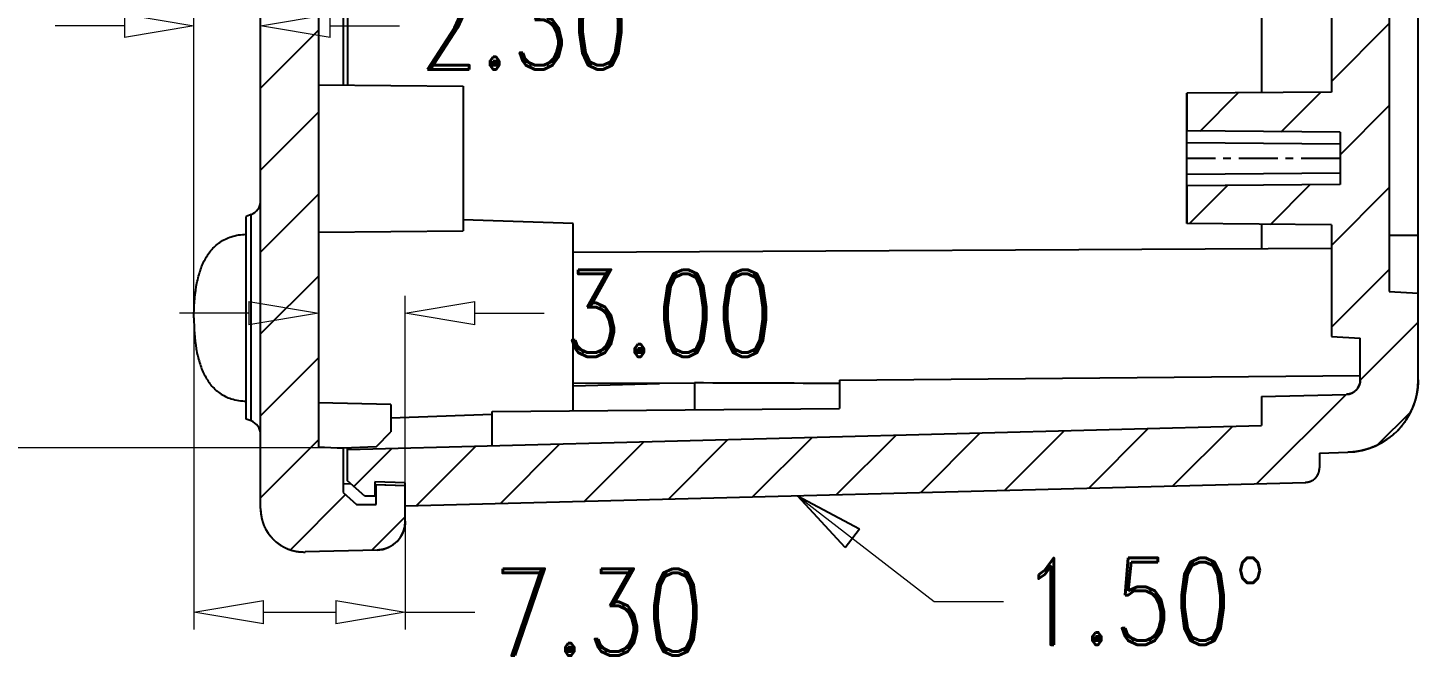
# Model space of a CAD drawing. Header units: millimetres. Extents: x 1751 to 2112, y -224 to 27.
# Drawn here: x 1785.15 to 1833.19, y -75.19 to -53.05 of the extents above; entities that cross this region are included whole.
import ezdxf

# ---------------------------------------------------------------- set-up
doc = ezdxf.new("R2010")
doc.units = ezdxf.units.MM
doc.linetypes.add('CENTER', pattern=[50.8, 31.75, -6.35, 6.35, -6.35])
doc.layers.add('02___PRT_ALL_AXES', color=7, linetype='Continuous')
doc.layers.add('dim', color=3, linetype='Continuous', lineweight=9)
doc.styles.add('ROMAND', font='romand.shx', dxfattribs={"width": 0.8, "bigfont": 'gbcbig.shx'})
doc.dimstyles.new('YanXiu', dxfattribs={"dimtxt": 2.5, "dimasz": 2.2, "dimexe": 1, "dimexo": 0, "dimgap": 0.66, "dimtad": 0, "dimzin": 1, "dimdsep": 46, "dimtxsty": 'ROMAND', "dimblk": 'CLOSEDBLANK', "dimcen": 0, "dimclrd": 3, "dimclre": 3, "dimclrt": 7, "dimazin": 0, "dimtfac": 1, "dimtofl": 0, "dimtmove": 0, "dimatfit": 3, "dimldrblk": 'CLOSEDBLANK', "dimfxl": 1, "dimlwd": 5, "dimlwe": 5, "dimarcsym": 0})
pattern_1 = [(45, (1759.1047, -318.3186), (-1.414214, 1.414214), [])]

# ---------------------------------------------------------------- blocks, each defined once
blk = doc.blocks.new('_ClosedBlank')
at = {"color": 0, "linetype": 'ByBlock', "lineweight": -2}
for p, q in [((-1, 0.167), (0, 0)), ((-1, 0.167), (-1, -0.167)), ((0, 0), (-1, -0.167))]:
    blk.add_line(p, q, dxfattribs=at)
blk = doc.blocks.new('*D40')
at = {"layer": 'Defpoints', "color": 0, "transparency": 16777216}
for p in [(1793.189, -52.98), (1793.189, -57.961), (1790.888, -63.058)]:
    blk.add_point(p, dxfattribs=at)
at = {"layer": 'dim', "color": 3, "lineweight": 5, "transparency": 16777216}
for p, q in [((1790.888, -63.058), (1790.888, -52.38)), ((1793.189, -57.961), (1793.189, -52.38)), ((1788.488, -52.98), (1786.088, -52.98)), ((1795.589, -52.98), (1797.989, -52.98))]:
    blk.add_line(p, q, dxfattribs=at)
at = {"layer": 'dim', "color": 3, "lineweight": 5, "transparency": 16777216, "xscale": 2.4, "yscale": 2.4, "zscale": 2.4}
blk.add_blockref('_ClosedBlank', (1790.888, -52.98), dxfattribs=at)
at = {"layer": 'dim', "color": 3, "lineweight": 5, "transparency": 16777216, "xscale": 2.4, "yscale": 2.4, "zscale": 2.4, "rotation": 180}
blk.add_blockref('_ClosedBlank', (1793.189, -52.98), dxfattribs=at)
at = {"layer": 'dim', "color": 7, "transparency": 16777216, "insert": (1802.303, -52.98), "char_height": 3, "attachment_point": 5, "style": 'ROMAND'}
blk.add_mtext('2.30', dxfattribs=at)
blk = doc.blocks.new('*D41')
at = {"layer": 'Defpoints', "color": 0, "transparency": 16777216}
for p in [(1790.888, -63.058), (1798.189, -70.083), (1798.189, -73.226)]:
    blk.add_point(p, dxfattribs=at)
at = {"layer": 'dim', "color": 3, "lineweight": 5, "transparency": 16777216}
for p, q in [((1790.888, -63.058), (1790.888, -73.826)), ((1798.189, -70.083), (1798.189, -73.826)), ((1793.288, -73.226), (1795.789, -73.226)), ((1798.189, -73.226), (1800.589, -73.226))]:
    blk.add_line(p, q, dxfattribs=at)
at = {"layer": 'dim', "color": 3, "lineweight": 5, "transparency": 16777216, "xscale": 2.4, "yscale": 2.4, "zscale": 2.4, "rotation": 180}
blk.add_blockref('_ClosedBlank', (1790.888, -73.226), dxfattribs=at)
at = {"layer": 'dim', "color": 3, "lineweight": 5, "transparency": 16777216, "xscale": 2.4, "yscale": 2.4, "zscale": 2.4}
blk.add_blockref('_ClosedBlank', (1798.189, -73.226), dxfattribs=at)
at = {"layer": 'dim', "color": 7, "transparency": 16777216, "insert": (1804.903, -73.226), "char_height": 3, "attachment_point": 5, "style": 'ROMAND'}
blk.add_mtext('7.30', dxfattribs=at)
blk = doc.blocks.new('*D42')
at = {"layer": 'Defpoints', "color": 0, "transparency": 16777216}
for p in [(1798.189, -62.903), (1795.189, -65.994), (1798.189, -68.757)]:
    blk.add_point(p, dxfattribs=at)
at = {"layer": 'dim', "color": 3, "lineweight": 5, "transparency": 16777216}
for p, q in [((1795.189, -65.994), (1795.189, -62.303)), ((1798.189, -68.757), (1798.189, -62.303)), ((1792.789, -62.903), (1790.389, -62.903)), ((1800.589, -62.903), (1802.989, -62.903))]:
    blk.add_line(p, q, dxfattribs=at)
at = {"layer": 'dim', "color": 3, "lineweight": 5, "transparency": 16777216, "xscale": 2.4, "yscale": 2.4, "zscale": 2.4}
blk.add_blockref('_ClosedBlank', (1795.189, -62.903), dxfattribs=at)
at = {"layer": 'dim', "color": 3, "lineweight": 5, "transparency": 16777216, "xscale": 2.4, "yscale": 2.4, "zscale": 2.4, "rotation": 180}
blk.add_blockref('_ClosedBlank', (1798.189, -62.903), dxfattribs=at)
at = {"layer": 'dim', "color": 7, "transparency": 16777216, "insert": (1807.303, -62.903), "char_height": 3, "attachment_point": 5, "style": 'ROMAND'}
blk.add_mtext('3.00', dxfattribs=at)
blk = doc.blocks.new('*D45')
at = {"layer": 'Defpoints', "color": 0, "transparency": 16777216}
for p in [(1796.187, -9.563), (1784.209, -67.554), (1796.189, -67.554)]:
    blk.add_point(p, dxfattribs=at)
at = {"layer": 'dim', "color": 3, "lineweight": 5, "transparency": 16777216}
for p, q in [((1796.187, -9.563), (1783.61, -9.563)), ((1784.209, -11.963), (1784.209, -33.159)), ((1784.209, -65.154), (1784.209, -43.958)), ((1796.189, -67.554), (1783.61, -67.554))]:
    blk.add_line(p, q, dxfattribs=at)
at = {"layer": 'dim', "color": 3, "lineweight": 5, "transparency": 16777216, "xscale": 2.4, "yscale": 2.4, "zscale": 2.4}
for p, rotation in [((1784.209, -9.563), 90), ((1784.209, -67.554), 270)]:
    blk.add_blockref('_ClosedBlank', p, dxfattribs=dict(at, rotation=rotation))
at = {"layer": 'dim', "color": 7, "transparency": 16777216, "insert": (1784.209, -38.558), "char_height": 3, "attachment_point": 5, "rotation": 90, "style": 'ROMAND'}
blk.add_mtext('57.99', dxfattribs=at)

msp = doc.modelspace()

# ---------------------------------------------------------------- hatches: boundary and pattern name
at = {"linetype": 'Continuous'}
h = msp.add_hatch(dxfattribs=at)
h.set_pattern_fill('DEFAULT__6', color=5, scale=2, angle=45, style=0, pattern_type=0)
h.set_pattern_definition(pattern_1)
edge = h.paths.add_edge_path()
edge.add_line((1798.189, -70.083), (1798.189, -68.857))
edge.add_spline(control_points=[(1798.189, -70.083), (1798.189, -70.657), (1797.788, -71.068), (1797.215, -71.083)], knot_values=[0, 0, 0, 0, 1, 1, 1, 1], weights=[1, 0.810868, 0.810868, 1], degree=3, periodic=0)
edge.add_line((1797.215, -71.083), (1794.728, -71.148))
edge.add_spline(control_points=[(1793.189, -69.649), (1793.189, -70.546), (1793.831, -71.172), (1794.728, -71.148)], knot_values=[0, 0, 0, 0, 1, 1, 1, 1], weights=[1, 0.798527, 0.798527, 1], degree=3, periodic=0)
edge.add_line((1793.189, -69.649), (1793.189, -51.058))
edge.add_line((1793.489, -51.042), (1793.189, -51.058))
edge.add_line((1793.489, -26.073), (1793.489, -51.042))
edge.add_line((1793.489, -26.073), (1793.189, -26.058))
edge.add_line((1793.189, -26.058), (1793.189, -7.466))
edge.add_spline(control_points=[(1793.189, -7.466), (1793.189, -6.569), (1793.831, -5.943), (1794.728, -5.967)], knot_values=[0, 0, 0, 0, 1, 1, 1, 1], weights=[1, 0.798527, 0.798527, 1], degree=3, periodic=0)
edge.add_line((1797.215, -6.032), (1794.728, -5.967))
edge.add_spline(control_points=[(1798.189, -7.032), (1798.189, -6.458), (1797.788, -6.047), (1797.215, -6.032)], knot_values=[0, 0, 0, 0, 1, 1, 1, 1], weights=[1, 0.810868, 0.810868, 1], degree=3, periodic=0)
edge.add_line((1798.189, -8.258), (1798.189, -7.032))
edge.add_line((1797.189, -8.293), (1798.189, -8.258))
edge.add_line((1797.189, -8.293), (1797.189, -7.607))
edge.add_line((1797.189, -7.607), (1796.509, -7.607))
edge.add_line((1796.509, -7.607), (1796.039, -8.027))
edge.add_line((1796.039, -8.027), (1796.039, -9.558))
edge.add_line((1795.189, -9.602), (1796.039, -9.558))
edge.add_line((1795.189, -9.602), (1795.189, -67.513))
edge.add_line((1795.189, -67.513), (1796.039, -67.558))
edge.add_line((1796.039, -67.558), (1796.039, -69.088))
edge.add_line((1796.039, -69.088), (1796.509, -69.508))
edge.add_line((1796.509, -69.508), (1797.189, -69.508))
edge.add_line((1797.189, -69.508), (1797.189, -68.822))
edge.add_line((1797.189, -68.822), (1798.189, -68.857))
h = msp.add_hatch(dxfattribs=at)
h.set_pattern_fill('DEFAULT__5', color=5, scale=2, angle=45, style=0, pattern_type=0)
h.set_pattern_definition(pattern_1)
edge = h.paths.add_edge_path()
edge.add_line((1798.189, -69.558), (1798.189, -68.757))
edge.add_line((1798.189, -68.757), (1797.139, -68.72))
edge.add_line((1797.139, -68.72), (1797.139, -69.22))
edge.add_line((1797.139, -69.22), (1796.789, -69.22))
edge.add_line((1796.789, -69.22), (1796.189, -68.687))
edge.add_line((1796.189, -68.687), (1796.189, -67.609))
edge.add_line((1796.189, -67.609), (1827.78, -66.782))
edge.add_line((1827.78, -65.782), (1827.78, -66.782))
edge.add_line((1827.78, -65.782), (1830.702, -65.705))
edge.add_spline(control_points=[(1831.189, -65.205), (1831.189, -65.492), (1830.988, -65.698), (1830.702, -65.705)], knot_values=[0, 0, 0, 0, 1, 1, 1, 1], weights=[1, 0.810868, 0.810868, 1], degree=3, periodic=0)
edge.add_line((1831.189, -65.205), (1831.189, -63.758))
edge.add_line((1830.189, -63.705), (1831.189, -63.758))
edge.add_line((1830.189, -59.851), (1830.189, -63.705))
edge.add_line((1830.189, -59.851), (1825.189, -59.808))
edge.add_line((1825.189, -58.508), (1825.189, -59.808))
edge.add_line((1830.489, -58.461), (1825.189, -58.508))
edge.add_line((1830.489, -56.654), (1830.489, -58.461))
edge.add_line((1830.489, -56.654), (1825.189, -56.608))
edge.add_line((1825.189, -55.308), (1825.189, -56.608))
edge.add_line((1830.189, -55.264), (1825.189, -55.308))
edge.add_line((1830.189, -21.851), (1830.189, -55.264))
edge.add_line((1830.189, -21.851), (1825.189, -21.808))
edge.add_line((1825.189, -20.508), (1825.189, -21.808))
edge.add_line((1830.489, -20.461), (1825.189, -20.508))
edge.add_line((1830.489, -18.654), (1830.489, -20.461))
edge.add_line((1830.489, -18.654), (1825.189, -18.608))
edge.add_line((1825.189, -17.308), (1825.189, -18.608))
edge.add_line((1830.189, -17.264), (1825.189, -17.308))
edge.add_line((1830.189, -13.41), (1830.189, -17.264))
edge.add_line((1830.189, -13.41), (1831.189, -13.357))
edge.add_line((1831.189, -13.357), (1831.189, -11.91))
edge.add_spline(control_points=[(1831.189, -11.91), (1831.189, -11.623), (1830.988, -11.417), (1830.702, -11.41)], knot_values=[0, 0, 0, 0, 1, 1, 1, 1], weights=[1, 0.810868, 0.810868, 1], degree=3, periodic=0)
edge.add_line((1827.78, -11.333), (1830.702, -11.41))
edge.add_line((1827.78, -10.333), (1827.78, -11.333))
edge.add_line((1796.189, -9.506), (1827.78, -10.333))
edge.add_line((1796.189, -9.506), (1796.189, -8.428))
edge.add_line((1796.189, -8.428), (1796.789, -7.895))
edge.add_line((1796.789, -7.895), (1797.139, -7.895))
edge.add_line((1797.139, -7.895), (1797.139, -8.395))
edge.add_line((1798.189, -8.358), (1797.139, -8.395))
edge.add_line((1798.189, -8.358), (1798.189, -7.558))
edge.add_line((1798.189, -7.558), (1829.293, -8.372))
edge.add_spline(control_points=[(1829.293, -8.372), (1829.58, -8.38), (1829.78, -8.585), (1829.78, -8.872)], knot_values=[0, 0, 0, 0, 1, 1, 1, 1], weights=[1, 0.810868, 0.810868, 1], degree=3, periodic=0)
edge.add_line((1829.78, -8.872), (1829.78, -9.385))
edge.add_line((1829.78, -9.385), (1830.754, -9.411))
edge.add_spline(control_points=[(1833.189, -11.91), (1833.189, -10.476), (1832.188, -9.448), (1830.754, -9.411)], knot_values=[0, 0, 0, 0, 1, 1, 1, 1], weights=[1, 0.810868, 0.810868, 1], degree=3, periodic=0)
edge.add_line((1833.189, -14.91), (1833.189, -11.91))
edge.add_line((1832.189, -14.962), (1833.189, -14.91))
edge.add_line((1832.189, -14.962), (1832.189, -62.153))
edge.add_line((1832.189, -62.153), (1833.189, -62.205))
edge.add_line((1833.189, -65.205), (1833.189, -62.205))
edge.add_spline(control_points=[(1833.189, -65.205), (1833.189, -66.64), (1832.188, -67.667), (1830.754, -67.704)], knot_values=[0, 0, 0, 0, 1, 1, 1, 1], weights=[1, 0.810868, 0.810868, 1], degree=3, periodic=0)
edge.add_line((1829.78, -67.73), (1830.754, -67.704))
edge.add_line((1829.78, -67.73), (1829.78, -68.243))
edge.add_spline(control_points=[(1829.293, -68.743), (1829.58, -68.736), (1829.78, -68.53), (1829.78, -68.243)], knot_values=[0, 0, 0, 0, 1, 1, 1, 1], weights=[1, 0.810868, 0.810868, 1], degree=3, periodic=0)
edge.add_line((1798.189, -69.558), (1829.293, -68.743))

# ---------------------------------------------------------------- linework, layer by layer
at = {"color": 7, "linetype": 'Continuous'}
for p, q in [((1793.189, -69.649), (1793.189, -7.466)), ((1795.189, -9.602), (1795.189, -67.513)), ((1795.189, -9.602), (1795.189, -67.513)), ((1833.189, -65.205), (1833.189, -11.91)), ((1832.189, -14.962), (1832.189, -62.153)), ((1832.189, -14.962), (1832.189, -62.153)), ((1830.189, -21.851), (1830.189, -55.264)), ((1830.189, -21.851), (1830.189, -55.264)), ((1796.039, -41.101), (1796.039, -55.021)), ((1796.189, -41.101), (1796.189, -55.023)), ((1827.78, -41.243), (1827.78, -55.285)), ((1793.189, -69.649), (1793.189, -51.058)), ((1795.189, -55.014), (1800.189, -55.058)), ((1800.189, -55.058), (1800.189, -60.057)), ((1830.189, -55.264), (1825.189, -55.308)), ((1830.189, -55.264), (1825.189, -55.308)), ((1825.189, -59.808), (1825.189, -55.308)), ((1825.189, -55.308), (1825.189, -56.608)), ((1830.489, -56.654), (1825.189, -56.608)), ((1830.489, -56.654), (1825.189, -56.608)), ((1830.489, -56.654), (1830.489, -58.461)), ((1830.489, -56.654), (1830.489, -58.461)), ((1825.189, -57.008), (1830.489, -57.054)), ((1830.489, -58.061), (1825.189, -58.108)), ((1830.489, -58.461), (1825.189, -58.508)), ((1830.489, -58.461), (1825.189, -58.508)), ((1825.189, -58.508), (1825.189, -59.808)), ((1792.86, -59.495), (1792.689, -59.558)), ((1792.689, -66.557), (1792.689, -59.558)), ((1792.86, -66.62), (1792.86, -59.495)), ((1803.989, -59.808), (1800.193, -59.675)), ((1803.989, -66.267), (1803.989, -59.808)), ((1830.189, -59.851), (1825.189, -59.808)), ((1830.189, -59.851), (1825.189, -59.808)), ((1827.78, -59.83), (1827.78, -60.679)), ((1830.189, -59.851), (1830.189, -63.705)), ((1830.189, -59.851), (1830.189, -63.705)), ((1795.189, -60.101), (1800.189, -60.058)), ((1832.189, -60.205), (1833.189, -60.205)), ((1830.189, -60.666), (1803.989, -60.803)), ((1832.189, -62.153), (1833.189, -62.205)), ((1832.189, -62.153), (1833.189, -62.205)), ((1833.189, -65.205), (1833.189, -62.205)), ((1830.189, -63.705), (1831.189, -63.758)), ((1830.189, -63.705), (1831.189, -63.758)), ((1831.189, -65.205), (1831.189, -63.758)), ((1831.189, -65.205), (1831.189, -63.758)), ((1803.987, -65.406), (1806.978, -65.327)), ((1808.189, -65.334), (1803.989, -65.312)), ((1808.189, -66.231), (1808.189, -65.298)), ((1813.189, -65.214), (1831.189, -65.057)), ((1813.189, -65.214), (1813.189, -66.187)), ((1827.78, -65.782), (1830.702, -65.705)), ((1827.78, -65.782), (1830.702, -65.705)), ((1827.78, -65.782), (1827.78, -66.782)), ((1827.78, -65.782), (1827.78, -66.782)), ((1797.689, -66.059), (1795.189, -65.994)), ((1797.689, -66.059), (1797.689, -67.002)), ((1801.189, -66.292), (1813.189, -66.187)), ((1801.189, -67.478), (1801.189, -66.292)), ((1792.86, -66.62), (1792.689, -66.558)), ((1801.193, -66.405), (1797.689, -66.528)), ((1796.189, -67.609), (1827.78, -66.782)), ((1796.189, -67.609), (1827.78, -66.782)), ((1797.189, -67.519), (1797.689, -67.002)), ((1795.189, -67.513), (1796.039, -67.558)), ((1795.189, -67.513), (1796.039, -67.558)), ((1797.189, -67.519), (1796.039, -67.559)), ((1796.039, -67.558), (1796.039, -69.088)), ((1796.039, -67.558), (1796.039, -69.088)), ((1796.189, -68.687), (1796.189, -67.554)), ((1796.189, -68.687), (1796.189, -67.609)), ((1829.78, -67.73), (1830.754, -67.704)), ((1829.78, -67.73), (1830.754, -67.704)), ((1829.78, -67.73), (1829.78, -68.243)), ((1829.78, -67.73), (1829.78, -68.243)), ((1796.789, -69.22), (1796.189, -68.687)), ((1796.789, -69.22), (1796.189, -68.687)), ((1796.039, -68.782), (1796.306, -68.791)), ((1796.039, -69.088), (1796.509, -69.508)), ((1796.039, -69.088), (1796.509, -69.508)), ((1797.135, -68.82), (1798.189, -68.857)), ((1797.139, -68.72), (1797.139, -69.22)), ((1798.189, -68.757), (1797.139, -68.72)), ((1797.139, -68.72), (1797.139, -69.22)), ((1798.189, -68.757), (1797.139, -68.72)), ((1797.189, -69.508), (1797.189, -68.822)), ((1797.189, -68.822), (1798.189, -68.857)), ((1797.189, -69.508), (1797.189, -68.822)), ((1798.189, -69.558), (1829.293, -68.743)), ((1798.189, -69.558), (1829.293, -68.743)), ((1798.189, -70.083), (1798.189, -68.757)), ((1798.189, -69.558), (1798.189, -68.757)), ((1798.189, -70.083), (1798.189, -68.857)), ((1796.509, -69.508), (1797.189, -69.508)), ((1796.509, -69.508), (1797.189, -69.508)), ((1797.139, -69.22), (1796.789, -69.22)), ((1797.139, -69.22), (1796.789, -69.22)), ((1797.215, -71.083), (1794.728, -71.148)), ((1797.215, -71.083), (1794.728, -71.148))]:
    msp.add_line(p, q, dxfattribs=at)
at = {"color": 1, "linetype": 'CENTER', "ltscale": 0.0424}
msp.add_line((1830.489, -57.558), (1825.189, -57.558), dxfattribs=at)
at = {"color": 7, "linetype": 'Continuous'}
for centre, radius, start, end in [((1792.689, -59.025), 0.5, 290, 0), ((1830.689, -65.205), 0.5, 271.5, 0), ((1830.689, -65.205), 2.5, 271.5, 0), ((1792.689, -67.09), 0.5, 0, 70), ((1829.28, -68.243), 0.5, 271.5, 0), ((1794.689, -69.649), 1.5, 180, 271.5), ((1797.189, -70.083), 1, 271.5, 0)]:
    msp.add_arc(centre, radius, start, end, dxfattribs=at)
msp.add_ellipse((1981.086, -63.058), major_axis=(364.561, 0), ratio=0.006982, start_param=-2.064923, end_param=-2.049409, dxfattribs=at)
for points, start_tangent, end_tangent in [([(1831.189, -65.205), (1831.189, -65.211), (1831.188, -65.216), (1831.188, -65.222), (1831.188, -65.227), (1831.188, -65.233), (1831.188, -65.238), (1831.187, -65.244), (1831.187, -65.25), (1831.186, -65.255), (1831.186, -65.261), (1831.185, -65.267), (1831.184, -65.272), (1831.183, -65.278), (1831.182, -65.284), (1831.182, -65.289), (1831.181, -65.295), (1831.179, -65.301), (1831.178, -65.306), (1831.177, -65.312), (1831.176, -65.318), (1831.174, -65.324), (1831.173, -65.329), (1831.171, -65.335), (1831.17, -65.341), (1831.168, -65.347), (1831.166, -65.352), (1831.165, -65.358), (1831.163, -65.364), (1831.161, -65.37), (1831.159, -65.375), (1831.157, -65.381), (1831.155, -65.387), (1831.152, -65.392), (1831.15, -65.398), (1831.148, -65.404), (1831.145, -65.409), (1831.143, -65.415), (1831.14, -65.421), (1831.137, -65.426), (1831.134, -65.432), (1831.132, -65.437), (1831.129, -65.443), (1831.126, -65.448), (1831.123, -65.454), (1831.119, -65.459), (1831.116, -65.464), (1831.113, -65.47), (1831.11, -65.475), (1831.106, -65.48), (1831.103, -65.486), (1831.099, -65.491), (1831.096, -65.496), (1831.092, -65.501), (1831.088, -65.506), (1831.084, -65.511), (1831.08, -65.516), (1831.076, -65.521), (1831.072, -65.526), (1831.068, -65.531), (1831.064, -65.536), (1831.06, -65.54), (1831.056, -65.545), (1831.051, -65.55), (1831.047, -65.554), (1831.042, -65.559), (1831.038, -65.563), (1831.033, -65.568), (1831.029, -65.572), (1831.024, -65.576), (1831.019, -65.58), (1831.014, -65.585), (1831.01, -65.589), (1831.005, -65.593), (1831, -65.597), (1830.995, -65.601), (1830.99, -65.604), (1830.985, -65.608), (1830.98, -65.612), (1830.974, -65.616), (1830.969, -65.619), (1830.964, -65.623), (1830.959, -65.626), (1830.953, -65.629), (1830.948, -65.633), (1830.943, -65.636), (1830.937, -65.639), (1830.932, -65.642), (1830.927, -65.645), (1830.921, -65.648), (1830.916, -65.651), (1830.91, -65.654), (1830.904, -65.656), (1830.899, -65.659), (1830.893, -65.661), (1830.888, -65.664), (1830.882, -65.666), (1830.876, -65.669), (1830.871, -65.671), (1830.865, -65.673), (1830.86, -65.675), (1830.854, -65.677), (1830.848, -65.679), (1830.842, -65.681), (1830.837, -65.683), (1830.831, -65.685), (1830.825, -65.686), (1830.82, -65.688), (1830.814, -65.689), (1830.808, -65.691), (1830.803, -65.692), (1830.797, -65.693), (1830.791, -65.695), (1830.785, -65.696), (1830.78, -65.697), (1830.774, -65.698), (1830.768, -65.699), (1830.763, -65.7), (1830.757, -65.701), (1830.752, -65.701), (1830.746, -65.702), (1830.74, -65.703), (1830.735, -65.703), (1830.729, -65.704), (1830.724, -65.704), (1830.718, -65.704), (1830.713, -65.705), (1830.707, -65.705), (1830.702, -65.705)], (0, -1), (-0.999657, -0.026177)), ([(1833.189, -65.205), (1833.188, -65.233), (1833.188, -65.26), (1833.187, -65.288), (1833.186, -65.315), (1833.185, -65.343), (1833.183, -65.371), (1833.181, -65.399), (1833.179, -65.427), (1833.176, -65.455), (1833.173, -65.483), (1833.17, -65.511), (1833.166, -65.54), (1833.162, -65.568), (1833.158, -65.597), (1833.153, -65.625), (1833.148, -65.654), (1833.143, -65.682), (1833.137, -65.711), (1833.131, -65.74), (1833.124, -65.768), (1833.118, -65.797), (1833.11, -65.826), (1833.103, -65.855), (1833.095, -65.883), (1833.087, -65.912), (1833.078, -65.941), (1833.069, -65.969), (1833.06, -65.998), (1833.05, -66.027), (1833.04, -66.055), (1833.029, -66.084), (1833.018, -66.112), (1833.007, -66.141), (1832.995, -66.169), (1832.983, -66.197), (1832.971, -66.225), (1832.958, -66.253), (1832.945, -66.281), (1832.932, -66.309), (1832.918, -66.337), (1832.904, -66.365), (1832.889, -66.392), (1832.874, -66.419), (1832.859, -66.447), (1832.843, -66.474), (1832.827, -66.501), (1832.811, -66.527), (1832.794, -66.554), (1832.777, -66.58), (1832.759, -66.606), (1832.741, -66.632), (1832.723, -66.658), (1832.705, -66.684), (1832.686, -66.709), (1832.667, -66.734), (1832.647, -66.759), (1832.627, -66.784), (1832.607, -66.808), (1832.586, -66.833), (1832.566, -66.857), (1832.545, -66.88), (1832.523, -66.904), (1832.501, -66.927), (1832.479, -66.95), (1832.457, -66.972), (1832.434, -66.995), (1832.412, -67.017), (1832.388, -67.038), (1832.365, -67.06), (1832.341, -67.081), (1832.317, -67.102), (1832.293, -67.122), (1832.269, -67.143), (1832.244, -67.162), (1832.219, -67.182), (1832.194, -67.201), (1832.169, -67.22), (1832.143, -67.238), (1832.118, -67.257), (1832.092, -67.274), (1832.066, -67.292), (1832.039, -67.309), (1832.013, -67.326), (1831.986, -67.342), (1831.959, -67.358), (1831.932, -67.374), (1831.905, -67.389), (1831.878, -67.404), (1831.851, -67.419), (1831.823, -67.433), (1831.796, -67.447), (1831.768, -67.46), (1831.74, -67.473), (1831.712, -67.486), (1831.684, -67.499), (1831.656, -67.511), (1831.628, -67.522), (1831.6, -67.533), (1831.571, -67.544), (1831.543, -67.555), (1831.515, -67.565), (1831.486, -67.575), (1831.458, -67.584), (1831.429, -67.593), (1831.401, -67.602), (1831.372, -67.61), (1831.344, -67.618), (1831.315, -67.625), (1831.287, -67.633), (1831.258, -67.64), (1831.23, -67.646), (1831.201, -67.652), (1831.173, -67.658), (1831.145, -67.663), (1831.116, -67.668), (1831.088, -67.673), (1831.06, -67.678), (1831.031, -67.682), (1831.003, -67.685), (1830.975, -67.689), (1830.947, -67.692), (1830.919, -67.695), (1830.892, -67.697), (1830.864, -67.699), (1830.836, -67.701), (1830.809, -67.702), (1830.781, -67.704), (1830.754, -67.704)], (0, -1), (-0.999657, -0.026177)), ([(1829.293, -68.743), (1829.299, -68.743), (1829.304, -68.743), (1829.31, -68.742), (1829.315, -68.742), (1829.321, -68.742), (1829.326, -68.741), (1829.332, -68.741), (1829.338, -68.74), (1829.343, -68.739), (1829.349, -68.739), (1829.354, -68.738), (1829.36, -68.737), (1829.366, -68.736), (1829.371, -68.735), (1829.377, -68.734), (1829.383, -68.733), (1829.388, -68.731), (1829.394, -68.73), (1829.4, -68.729), (1829.406, -68.727), (1829.411, -68.726), (1829.417, -68.724), (1829.423, -68.723), (1829.428, -68.721), (1829.434, -68.719), (1829.44, -68.717), (1829.445, -68.715), (1829.451, -68.713), (1829.457, -68.711), (1829.462, -68.709), (1829.468, -68.707), (1829.474, -68.704), (1829.479, -68.702), (1829.485, -68.699), (1829.491, -68.697), (1829.496, -68.694), (1829.502, -68.692), (1829.507, -68.689), (1829.513, -68.686), (1829.518, -68.683), (1829.524, -68.68), (1829.529, -68.677), (1829.534, -68.674), (1829.54, -68.671), (1829.545, -68.667), (1829.55, -68.664), (1829.556, -68.661), (1829.561, -68.657), (1829.566, -68.653), (1829.571, -68.65), (1829.576, -68.646), (1829.581, -68.642), (1829.586, -68.639), (1829.591, -68.635), (1829.596, -68.631), (1829.601, -68.627), (1829.606, -68.623), (1829.611, -68.618), (1829.616, -68.614), (1829.62, -68.61), (1829.625, -68.606), (1829.629, -68.601), (1829.634, -68.597), (1829.638, -68.592), (1829.643, -68.588), (1829.647, -68.583), (1829.651, -68.578), (1829.656, -68.573), (1829.66, -68.569), (1829.664, -68.564), (1829.668, -68.559), (1829.672, -68.554), (1829.676, -68.549), (1829.68, -68.544), (1829.683, -68.539), (1829.687, -68.534), (1829.691, -68.529), (1829.694, -68.523), (1829.698, -68.518), (1829.701, -68.513), (1829.705, -68.508), (1829.708, -68.502), (1829.711, -68.497), (1829.714, -68.491), (1829.717, -68.486), (1829.72, -68.481), (1829.723, -68.475), (1829.726, -68.47), (1829.729, -68.464), (1829.732, -68.458), (1829.734, -68.453), (1829.737, -68.447), (1829.739, -68.442), (1829.742, -68.436), (1829.744, -68.43), (1829.746, -68.425), (1829.748, -68.419), (1829.75, -68.413), (1829.752, -68.407), (1829.754, -68.402), (1829.756, -68.396), (1829.758, -68.39), (1829.76, -68.385), (1829.761, -68.379), (1829.763, -68.373), (1829.765, -68.367), (1829.766, -68.362), (1829.767, -68.356), (1829.769, -68.35), (1829.77, -68.344), (1829.771, -68.339), (1829.772, -68.333), (1829.773, -68.327), (1829.774, -68.322), (1829.775, -68.316), (1829.776, -68.31), (1829.776, -68.304), (1829.777, -68.299), (1829.778, -68.293), (1829.778, -68.288), (1829.779, -68.282), (1829.779, -68.276), (1829.779, -68.271), (1829.78, -68.265), (1829.78, -68.26), (1829.78, -68.254), (1829.78, -68.249), (1829.78, -68.243)], (0.999657, 0.026177), (0, 1)), ([(1793.189, -69.649), (1793.189, -69.666), (1793.189, -69.682), (1793.189, -69.699), (1793.19, -69.716), (1793.191, -69.734), (1793.192, -69.751), (1793.193, -69.768), (1793.195, -69.785), (1793.197, -69.803), (1793.198, -69.82), (1793.201, -69.838), (1793.203, -69.855), (1793.205, -69.873), (1793.208, -69.89), (1793.211, -69.908), (1793.214, -69.925), (1793.218, -69.943), (1793.221, -69.961), (1793.225, -69.979), (1793.229, -69.996), (1793.234, -70.014), (1793.238, -70.032), (1793.243, -70.05), (1793.248, -70.067), (1793.253, -70.085), (1793.259, -70.103), (1793.265, -70.121), (1793.271, -70.138), (1793.277, -70.156), (1793.283, -70.174), (1793.29, -70.191), (1793.297, -70.209), (1793.304, -70.226), (1793.312, -70.244), (1793.319, -70.261), (1793.327, -70.279), (1793.335, -70.296), (1793.344, -70.313), (1793.352, -70.33), (1793.361, -70.348), (1793.37, -70.365), (1793.38, -70.382), (1793.389, -70.398), (1793.399, -70.415), (1793.409, -70.432), (1793.42, -70.448), (1793.43, -70.465), (1793.441, -70.481), (1793.452, -70.497), (1793.463, -70.513), (1793.474, -70.529), (1793.486, -70.545), (1793.498, -70.561), (1793.51, -70.576), (1793.522, -70.592), (1793.535, -70.607), (1793.547, -70.622), (1793.56, -70.637), (1793.573, -70.652), (1793.587, -70.666), (1793.6, -70.681), (1793.614, -70.695), (1793.628, -70.709), (1793.642, -70.723), (1793.656, -70.737), (1793.671, -70.75), (1793.685, -70.764), (1793.7, -70.777), (1793.715, -70.79), (1793.73, -70.802), (1793.745, -70.815), (1793.761, -70.827), (1793.776, -70.839), (1793.792, -70.851), (1793.808, -70.863), (1793.824, -70.874), (1793.84, -70.886), (1793.856, -70.897), (1793.873, -70.907), (1793.889, -70.918), (1793.906, -70.928), (1793.922, -70.938), (1793.939, -70.948), (1793.956, -70.958), (1793.973, -70.967), (1793.99, -70.976), (1794.007, -70.985), (1794.025, -70.994), (1794.042, -71.002), (1794.059, -71.01), (1794.077, -71.018), (1794.094, -71.026), (1794.112, -71.033), (1794.13, -71.041), (1794.147, -71.048), (1794.165, -71.054), (1794.183, -71.061), (1794.201, -71.067), (1794.218, -71.073), (1794.236, -71.079), (1794.254, -71.084), (1794.272, -71.09), (1794.29, -71.095), (1794.308, -71.1), (1794.326, -71.104), (1794.344, -71.108), (1794.361, -71.113), (1794.379, -71.116), (1794.397, -71.12), (1794.415, -71.124), (1794.433, -71.127), (1794.451, -71.13), (1794.468, -71.132), (1794.486, -71.135), (1794.504, -71.137), (1794.521, -71.139), (1794.539, -71.141), (1794.556, -71.143), (1794.574, -71.144), (1794.591, -71.146), (1794.608, -71.147), (1794.626, -71.147), (1794.643, -71.148), (1794.66, -71.148), (1794.677, -71.149), (1794.694, -71.149), (1794.711, -71.149), (1794.728, -71.148)], (0, -1), (0.999657, 0.026177)), ([(1798.189, -70.083), (1798.189, -70.094), (1798.188, -70.105), (1798.188, -70.116), (1798.188, -70.127), (1798.187, -70.138), (1798.186, -70.15), (1798.186, -70.161), (1798.185, -70.172), (1798.184, -70.183), (1798.182, -70.195), (1798.181, -70.206), (1798.18, -70.217), (1798.178, -70.229), (1798.176, -70.24), (1798.174, -70.251), (1798.172, -70.263), (1798.17, -70.274), (1798.168, -70.286), (1798.165, -70.297), (1798.163, -70.309), (1798.16, -70.32), (1798.157, -70.332), (1798.154, -70.343), (1798.151, -70.355), (1798.148, -70.366), (1798.144, -70.378), (1798.141, -70.389), (1798.137, -70.4), (1798.133, -70.412), (1798.129, -70.423), (1798.125, -70.435), (1798.121, -70.446), (1798.116, -70.457), (1798.111, -70.469), (1798.107, -70.48), (1798.102, -70.491), (1798.097, -70.503), (1798.091, -70.514), (1798.086, -70.525), (1798.08, -70.536), (1798.075, -70.547), (1798.069, -70.558), (1798.063, -70.569), (1798.057, -70.58), (1798.05, -70.591), (1798.044, -70.601), (1798.037, -70.612), (1798.031, -70.623), (1798.024, -70.633), (1798.017, -70.644), (1798.01, -70.654), (1798.002, -70.665), (1797.995, -70.675), (1797.987, -70.685), (1797.98, -70.695), (1797.972, -70.705), (1797.964, -70.715), (1797.956, -70.725), (1797.948, -70.734), (1797.939, -70.744), (1797.931, -70.753), (1797.922, -70.763), (1797.914, -70.772), (1797.905, -70.781), (1797.896, -70.79), (1797.887, -70.799), (1797.878, -70.808), (1797.869, -70.817), (1797.859, -70.825), (1797.85, -70.834), (1797.84, -70.842), (1797.83, -70.85), (1797.821, -70.858), (1797.811, -70.866), (1797.801, -70.874), (1797.791, -70.882), (1797.781, -70.889), (1797.771, -70.897), (1797.76, -70.904), (1797.75, -70.911), (1797.739, -70.918), (1797.729, -70.925), (1797.718, -70.932), (1797.708, -70.938), (1797.697, -70.945), (1797.686, -70.951), (1797.675, -70.957), (1797.664, -70.963), (1797.653, -70.969), (1797.642, -70.974), (1797.631, -70.98), (1797.62, -70.985), (1797.609, -70.991), (1797.598, -70.996), (1797.587, -71.001), (1797.576, -71.005), (1797.564, -71.01), (1797.553, -71.015), (1797.542, -71.019), (1797.53, -71.023), (1797.519, -71.027), (1797.508, -71.031), (1797.496, -71.035), (1797.485, -71.038), (1797.474, -71.042), (1797.462, -71.045), (1797.451, -71.048), (1797.439, -71.051), (1797.428, -71.054), (1797.416, -71.057), (1797.405, -71.06), (1797.394, -71.062), (1797.382, -71.064), (1797.371, -71.067), (1797.36, -71.069), (1797.348, -71.071), (1797.337, -71.072), (1797.326, -71.074), (1797.314, -71.075), (1797.303, -71.077), (1797.292, -71.078), (1797.281, -71.079), (1797.27, -71.08), (1797.259, -71.081), (1797.248, -71.082), (1797.237, -71.082), (1797.226, -71.083), (1797.215, -71.083)], (0, -1), (-0.999657, -0.026177))]:
    msp.add_spline(points, degree=3, dxfattribs=dict(at, start_tangent=start_tangent, end_tangent=end_tangent))
at = {"layer": '02___PRT_ALL_AXES', "color": 7, "linetype": 'Continuous'}
for points, start_tangent, end_tangent in [([(1790.888, -63.058), (1790.97, -61.981), (1791.08, -61.51), (1791.246, -61.092), (1791.475, -60.736), (1791.781, -60.454), (1792.178, -60.259), (1792.689, -60.175)], (0, 1), (0.999391, 0.034899)), ([(1790.888, -63.058), (1790.97, -64.134), (1791.08, -64.605), (1791.246, -65.023), (1791.475, -65.379), (1791.781, -65.662), (1792.178, -65.856), (1792.689, -65.94)], (0, -1), (0.999391, -0.034899))]:
    msp.add_spline(points, degree=3, dxfattribs=dict(at, start_tangent=start_tangent, end_tangent=end_tangent))

# ---------------------------------------------------------------- texts
at = {"layer": 'dim', "color": 7, "insert": (1819.462, -72.852), "char_height": 3, "attachment_point": 4, "style": 'ROMAND'}
msp.add_mtext('1.50%%d', dxfattribs=at)

# ---------------------------------------------------------------- dimensions: what is measured, and where the dimension line sits
at = {"layer": 'dim'}
dim = msp.add_linear_dim(base=(1784.209, -67.554), p1=(1796.187, -9.563), p2=(1796.189, -67.554), angle=90, dimstyle='YanXiu', override={"dimtxt": 3, "dimasz": 2.4, "dimexe": 0.5997, "dimgap": 0.5997}, dxfattribs=at)
dim.commit()
dim.dimension.update_dxf_attribs({"geometry": '*D45', "text_midpoint": (1784.209, -38.558)})
for base, p1, p2, picture, middle in [((1793.189, -52.98), (1790.888, -63.058), (1793.189, -57.961), '*D40', (1802.303, -52.98)), ((1798.189, -62.903), (1795.189, -65.994), (1798.189, -68.757), '*D42', (1807.303, -62.903)), ((1798.189, -73.226), (1790.888, -63.058), (1798.189, -70.083), '*D41', (1804.903, -73.226))]:
    dim = msp.add_linear_dim(base=base, p1=p1, p2=p2, dimstyle='YanXiu', override={"dimtxt": 3, "dimasz": 2.4, "dimexe": 0.5997, "dimgap": 0.5997}, dxfattribs=at)
    dim.commit()
    dim.dimension.update_dxf_attribs({"geometry": picture, "text_midpoint": middle})

# ---------------------------------------------------------------- leaders
at = {"layer": 'dim', "annotation_type": 0, "has_hookline": 1, "hookline_direction": 0, "text_width": 8.229}
msp.add_leader([(1811.739, -69.203), (1816.463, -72.852), (1818.863, -72.852)], dimstyle='YanXiu', override={"dimtxt": 3, "dimasz": 2.4, "dimexe": 0.5997, "dimgap": 0.5997}, dxfattribs=at)

doc.saveas('drawing.dxf')
